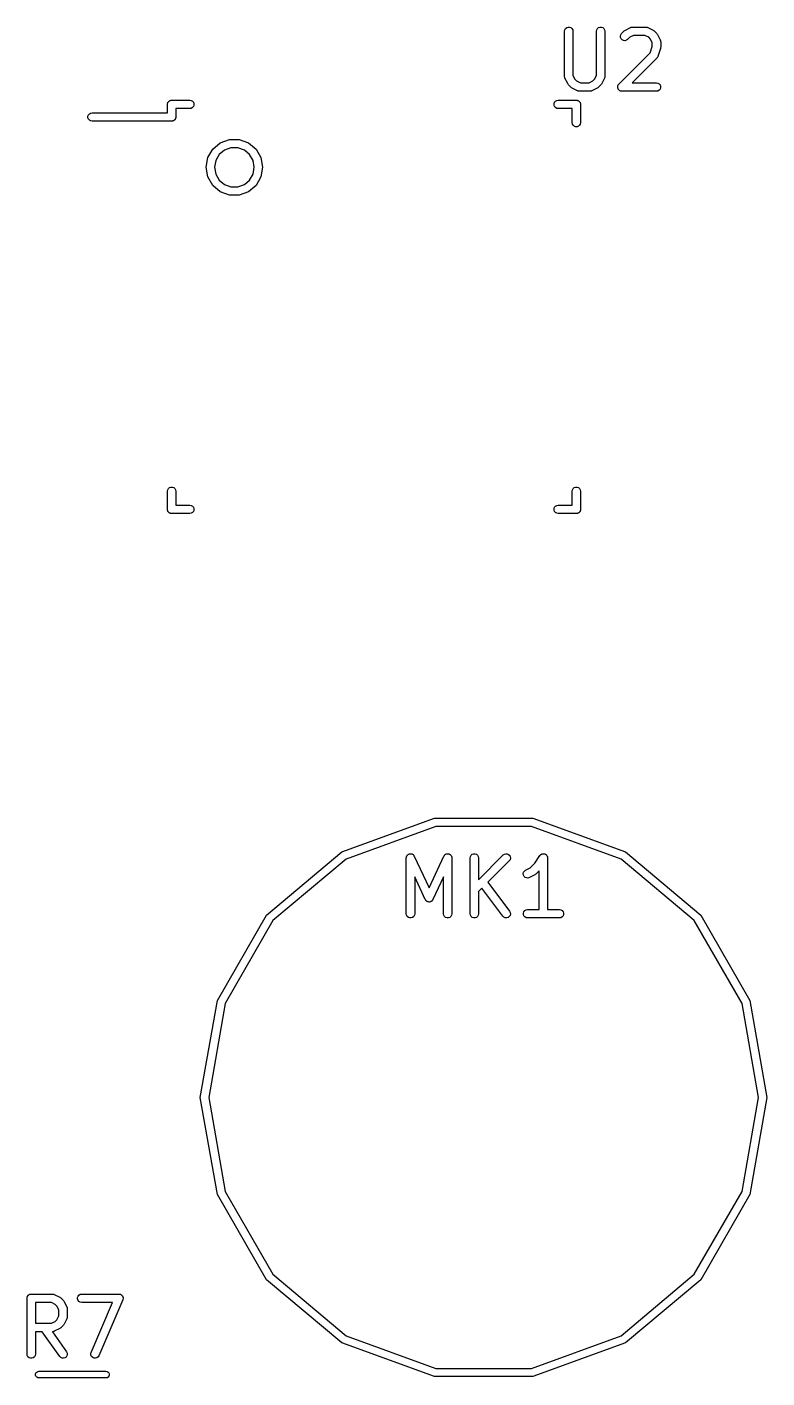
# Model space of a CAD drawing. Extents: x 10 to 287, y -200 to -10.
# Drawn here: x 134.31 to 147.57, y -107.89 to -83.71 of the extents above; entities that cross this region are included whole.
import ezdxf

# ---------------------------------------------------------------- set-up
doc = ezdxf.new("R2010")
doc.units = 0
doc.header["$MEASUREMENT"] = 0
doc.layers.add('BLACK', color=7, linetype='CONTINUOUS')

msp = doc.modelspace()

# ---------------------------------------------------------------- linework, layer by layer
at = {"layer": 'Black'}
for p, q in [((143.943, -83.7804), (143.948, -83.7547)), ((143.943, -84.5899), (143.943, -83.7804)), ((143.948, -83.7547), (143.961, -83.7322)), ((143.961, -83.7322), (143.981, -83.7154)), ((143.981, -83.7154), (144.005, -83.7065)), ((144.005, -83.7065), (144.031, -83.7065)), ((144.031, -83.7065), (144.056, -83.7154)), ((144.056, -83.7154), (144.076, -83.7322)), ((144.076, -83.7322), (144.089, -83.7547)), ((144.089, -83.7547), (144.093, -83.7804)), ((144.093, -83.7804), (144.093, -84.5722)), ((144.515, -83.7804), (144.519, -83.7547)), ((144.515, -84.5722), (144.515, -83.7804)), ((144.519, -83.7547), (144.532, -83.7322)), ((144.532, -83.7322), (144.552, -83.7154)), ((144.552, -83.7154), (144.576, -83.7065)), ((144.576, -83.7065), (144.603, -83.7065)), ((144.603, -83.7065), (144.627, -83.7154)), ((144.627, -83.7154), (144.647, -83.7322)), ((144.647, -83.7322), (144.66, -83.7547)), ((144.66, -83.7547), (144.665, -83.7804)), ((144.665, -83.7804), (144.665, -84.5899)), ((144.943, -83.8691), (144.95, -83.8439)), ((144.946, -83.895), (144.943, -83.8691)), ((144.957, -83.9186), (144.946, -83.895)), ((144.95, -83.8439), (144.965, -83.8226)), ((144.975, -83.9371), (144.957, -83.9186)), ((144.965, -83.8226), (145.013, -83.775)), ((145.013, -83.775), (145.023, -83.7681)), ((145.023, -83.7681), (145.032, -83.7609)), ((145.032, -83.7609), (145.127, -83.7133)), ((145.11, -83.8896), (145.071, -83.9287)), ((145.179, -83.8554), (145.11, -83.8896)), ((145.127, -83.7133), (145.132, -83.7121)), ((145.132, -83.7121), (145.135, -83.7099)), ((145.135, -83.7099), (145.144, -83.7084)), ((145.144, -83.7084), (145.152, -83.7059)), ((145.152, -83.7059), (145.157, -83.7061)), ((145.157, -83.7061), (145.161, -83.7054)), ((145.161, -83.7054), (145.399, -83.7054)), ((145.381, -83.8554), (145.179, -83.8554)), ((145.45, -83.8896), (145.381, -83.8554)), ((145.399, -83.7054), (145.403, -83.7061)), ((145.403, -83.7061), (145.408, -83.7059)), ((145.408, -83.7059), (145.416, -83.7084)), ((145.416, -83.7084), (145.425, -83.7099)), ((145.425, -83.7099), (145.428, -83.7121)), ((145.428, -83.7121), (145.433, -83.7133)), ((145.433, -83.7133), (145.528, -83.7609)), ((145.48, -83.92), (145.45, -83.8896)), ((145.515, -83.9886), (145.48, -83.92)), ((145.528, -83.7609), (145.537, -83.7681)), ((145.537, -83.7681), (145.547, -83.775)), ((145.547, -83.775), (145.595, -83.8226)), ((145.595, -83.8226), (145.602, -83.8324)), ((145.602, -83.8324), (145.609, -83.8421)), ((145.609, -83.8421), (145.657, -83.9373)), ((144.917, -84.7273), (145.476, -84.1684)), ((144.999, -83.9481), (144.975, -83.9371)), ((145.025, -83.9503), (144.999, -83.9481)), ((145.05, -83.9436), (145.025, -83.9503)), ((145.071, -83.9287), (145.05, -83.9436)), ((145.476, -84.1684), (145.515, -84.0539)), ((145.515, -84.0539), (145.515, -83.9886)), ((145.661, -84.0898), (145.613, -84.2327)), ((145.657, -83.9373), (145.658, -83.9415)), ((145.658, -83.9415), (145.66, -83.9452)), ((145.66, -83.9452), (145.662, -83.9539)), ((145.662, -84.0779), (145.661, -84.0898)), ((145.662, -83.9539), (145.664, -83.9623)), ((145.665, -84.0661), (145.662, -84.0779)), ((145.664, -83.9623), (145.664, -83.9666)), ((145.664, -83.9666), (145.665, -83.9709)), ((145.665, -83.9709), (145.665, -84.0661)), ((145.595, -84.262), (145.152, -84.7054)), ((145.597, -84.2584), (145.595, -84.262)), ((145.601, -84.2556), (145.597, -84.2584)), ((145.605, -84.2479), (145.601, -84.2556)), ((145.61, -84.2406), (145.605, -84.2479)), ((145.611, -84.2365), (145.61, -84.2406)), ((145.613, -84.2327), (145.611, -84.2365)), ((143.944, -84.5942), (143.943, -84.5899)), ((143.944, -84.5985), (143.944, -84.5942)), ((143.946, -84.6069), (143.944, -84.5985)), ((143.948, -84.6156), (143.946, -84.6069)), ((143.95, -84.6193), (143.948, -84.6156)), ((143.951, -84.6234), (143.95, -84.6193)), ((143.999, -84.7187), (143.951, -84.6234)), ((144.093, -84.5722), (144.127, -84.6407)), ((144.127, -84.6407), (144.158, -84.6711)), ((144.45, -84.6711), (144.48, -84.6407)), ((144.48, -84.6407), (144.515, -84.5722)), ((144.657, -84.6234), (144.609, -84.7187)), ((144.658, -84.6193), (144.657, -84.6234)), ((144.66, -84.6156), (144.658, -84.6193)), ((144.662, -84.6069), (144.66, -84.6156)), ((144.664, -84.5985), (144.662, -84.6069)), ((144.665, -84.5899), (144.664, -84.5942)), ((144.664, -84.5942), (144.664, -84.5985)), ((144.006, -84.7283), (143.999, -84.7187)), ((144.013, -84.7382), (144.006, -84.7283)), ((144.06, -84.7858), (144.013, -84.7382)), ((144.07, -84.7927), (144.06, -84.7858)), ((144.08, -84.7998), (144.07, -84.7927)), ((144.175, -84.8475), (144.08, -84.7998)), ((144.158, -84.6711), (144.226, -84.7054)), ((144.179, -84.8487), (144.175, -84.8475)), ((144.183, -84.8509), (144.179, -84.8487)), ((144.192, -84.8524), (144.183, -84.8509)), ((144.2, -84.8549), (144.192, -84.8524)), ((144.204, -84.8546), (144.2, -84.8549)), ((144.209, -84.8554), (144.204, -84.8546)), ((144.399, -84.8554), (144.209, -84.8554)), ((144.226, -84.7054), (144.381, -84.7054)), ((144.381, -84.7054), (144.45, -84.6711)), ((144.403, -84.8546), (144.399, -84.8554)), ((144.408, -84.8549), (144.403, -84.8546)), ((144.416, -84.8524), (144.408, -84.8549)), ((144.425, -84.8509), (144.416, -84.8524)), ((144.428, -84.8487), (144.425, -84.8509)), ((144.433, -84.8475), (144.428, -84.8487)), ((144.528, -84.7998), (144.433, -84.8475)), ((144.537, -84.7927), (144.528, -84.7998)), ((144.547, -84.7858), (144.537, -84.7927)), ((144.595, -84.7382), (144.547, -84.7858)), ((144.602, -84.7283), (144.595, -84.7382)), ((144.609, -84.7187), (144.602, -84.7283)), ((144.896, -84.7738), (144.897, -84.7707)), ((144.897, -84.7836), (144.896, -84.7738)), ((144.897, -84.7674), (144.9, -84.7581)), ((144.897, -84.7707), (144.897, -84.7674)), ((144.897, -84.7934), (144.897, -84.7836)), ((144.898, -84.7965), (144.897, -84.7934)), ((144.898, -84.7998), (144.898, -84.7965)), ((144.902, -84.8087), (144.898, -84.7998)), ((144.9, -84.7581), (144.903, -84.7487)), ((144.906, -84.8179), (144.902, -84.8087)), ((144.903, -84.7487), (144.904, -84.746)), ((144.904, -84.746), (144.906, -84.7429)), ((144.906, -84.7429), (144.912, -84.7354)), ((144.908, -84.8204), (144.906, -84.8179)), ((144.909, -84.8234), (144.908, -84.8204)), ((144.916, -84.8303), (144.909, -84.8234)), ((144.912, -84.7354), (144.917, -84.7273)), ((144.922, -84.8378), (144.916, -84.8303)), ((144.925, -84.8395), (144.922, -84.8378)), ((144.927, -84.8418), (144.925, -84.8395)), ((144.936, -84.846), (144.927, -84.8418)), ((144.945, -84.8509), (144.936, -84.846)), ((144.948, -84.8514), (144.945, -84.8509)), ((144.951, -84.8528), (144.948, -84.8514)), ((144.961, -84.8537), (144.951, -84.8528)), ((144.97, -84.8554), (144.961, -84.8537)), ((145.59, -84.8554), (144.97, -84.8554)), ((145.152, -84.7054), (145.59, -84.7054)), ((145.59, -84.7054), (145.615, -84.7099)), ((145.615, -84.8509), (145.59, -84.8554)), ((145.615, -84.7099), (145.638, -84.7229)), ((145.638, -84.8378), (145.615, -84.8509)), ((145.638, -84.7229), (145.654, -84.7429)), ((145.654, -84.8179), (145.638, -84.8378)), ((145.654, -84.7429), (145.663, -84.7674)), ((145.663, -84.7934), (145.654, -84.8179)), ((145.663, -84.7674), (145.663, -84.7934)), ((136.83, -85.091), (136.831, -85.0845)), ((136.83, -85.241), (136.83, -85.091)), ((136.831, -85.078), (136.833, -85.0718)), ((136.831, -85.0845), (136.831, -85.078)), ((136.833, -85.0718), (136.835, -85.0653)), ((136.835, -85.0653), (136.838, -85.0597)), ((136.838, -85.0597), (136.84, -85.0535)), ((136.84, -85.0535), (136.844, -85.0485)), ((136.844, -85.0485), (136.848, -85.0428)), ((136.848, -85.0428), (136.853, -85.0386)), ((136.853, -85.0386), (136.857, -85.0335)), ((136.857, -85.0335), (136.862, -85.0303)), ((136.862, -85.0303), (136.868, -85.026)), ((136.868, -85.026), (136.874, -85.0238)), ((136.874, -85.0238), (136.879, -85.0205)), ((136.879, -85.0205), (136.886, -85.0194)), ((136.886, -85.0194), (136.892, -85.0171)), ((136.892, -85.0171), (136.899, -85.0171)), ((136.899, -85.0171), (136.905, -85.016)), ((136.905, -85.016), (137.23, -85.016)), ((137.23, -85.016), (137.256, -85.0205)), ((137.256, -85.0205), (137.278, -85.0335)), ((137.278, -85.0335), (137.295, -85.0535)), ((137.295, -85.1285), (137.278, -85.1485)), ((137.295, -85.0535), (137.304, -85.078)), ((137.304, -85.104), (137.295, -85.1285)), ((137.304, -85.078), (137.304, -85.104)), ((143.756, -85.078), (143.765, -85.0535)), ((143.756, -85.104), (143.756, -85.078)), ((143.765, -85.1285), (143.756, -85.104)), ((143.765, -85.0535), (143.782, -85.0335)), ((143.782, -85.1485), (143.765, -85.1285)), ((143.782, -85.0335), (143.804, -85.0205)), ((143.804, -85.0205), (143.83, -85.016)), ((143.83, -85.016), (144.155, -85.016)), ((144.155, -85.016), (144.161, -85.0171)), ((144.161, -85.0171), (144.168, -85.0171)), ((144.168, -85.0171), (144.174, -85.0194)), ((144.174, -85.0194), (144.181, -85.0205)), ((144.181, -85.0205), (144.186, -85.0238)), ((144.186, -85.0238), (144.192, -85.026)), ((144.192, -85.026), (144.198, -85.0303)), ((144.198, -85.0303), (144.203, -85.0335)), ((144.203, -85.0335), (144.207, -85.0386)), ((144.207, -85.0386), (144.212, -85.0428)), ((144.212, -85.0428), (144.216, -85.0485)), ((144.216, -85.0485), (144.22, -85.0535)), ((144.22, -85.0535), (144.222, -85.0597)), ((144.222, -85.0597), (144.225, -85.0653)), ((144.225, -85.0653), (144.227, -85.0718)), ((144.227, -85.0718), (144.229, -85.078)), ((144.229, -85.078), (144.229, -85.0845)), ((144.229, -85.0845), (144.23, -85.091)), ((144.23, -85.091), (144.23, -85.416)), ((135.406, -85.303), (135.415, -85.2785)), ((135.406, -85.329), (135.406, -85.303)), ((135.415, -85.3535), (135.406, -85.329)), ((135.415, -85.2785), (135.432, -85.2585)), ((135.432, -85.3735), (135.415, -85.3535)), ((135.432, -85.2585), (135.454, -85.2455)), ((135.454, -85.3865), (135.432, -85.3735)), ((135.454, -85.2455), (135.48, -85.241)), ((135.48, -85.241), (136.83, -85.241)), ((136.948, -85.3767), (136.942, -85.381)), ((136.953, -85.3735), (136.948, -85.3767)), ((136.957, -85.3684), (136.953, -85.3735)), ((136.962, -85.3642), (136.957, -85.3684)), ((136.966, -85.3585), (136.962, -85.3642)), ((136.97, -85.3535), (136.966, -85.3585)), ((136.972, -85.3473), (136.97, -85.3535)), ((136.975, -85.3417), (136.972, -85.3473)), ((136.977, -85.3352), (136.975, -85.3417)), ((136.979, -85.329), (136.977, -85.3352)), ((136.98, -85.316), (136.979, -85.3225)), ((136.979, -85.3225), (136.979, -85.329)), ((137.23, -85.166), (136.98, -85.166)), ((136.98, -85.166), (136.98, -85.316)), ((137.256, -85.1615), (137.23, -85.166)), ((137.278, -85.1485), (137.256, -85.1615)), ((143.804, -85.1615), (143.782, -85.1485)), ((143.83, -85.166), (143.804, -85.1615)), ((144.08, -85.166), (143.83, -85.166)), ((144.08, -85.416), (144.08, -85.166)), ((135.48, -85.391), (135.454, -85.3865)), ((136.905, -85.391), (135.48, -85.391)), ((136.911, -85.3899), (136.905, -85.391)), ((136.918, -85.3899), (136.911, -85.3899)), ((136.924, -85.3876), (136.918, -85.3899)), ((136.931, -85.3865), (136.924, -85.3876)), ((136.936, -85.3832), (136.931, -85.3865)), ((136.942, -85.381), (136.936, -85.3832)), ((144.085, -85.4417), (144.08, -85.416)), ((144.098, -85.4642), (144.085, -85.4417)), ((144.118, -85.481), (144.098, -85.4642)), ((144.142, -85.4899), (144.118, -85.481)), ((144.168, -85.4899), (144.142, -85.4899)), ((144.192, -85.481), (144.168, -85.4899)), ((144.212, -85.4642), (144.192, -85.481)), ((144.225, -85.4417), (144.212, -85.4642)), ((144.23, -85.416), (144.225, -85.4417)), ((137.643, -85.8913), (137.777, -85.7786)), ((137.777, -85.7786), (137.942, -85.7186)), ((137.942, -85.7186), (138.118, -85.7186)), ((138.118, -85.7186), (138.283, -85.7786)), ((138.283, -85.7786), (138.417, -85.8913)), ((137.525, -86.216), (137.555, -86.0432)), ((137.555, -86.0432), (137.643, -85.8913)), ((137.696, -86.0945), (137.675, -86.216)), ((137.758, -85.9877), (137.696, -86.0945)), ((137.852, -85.9085), (137.758, -85.9877)), ((137.968, -85.8663), (137.852, -85.9085)), ((138.092, -85.8663), (137.968, -85.8663)), ((138.208, -85.9085), (138.092, -85.8663)), ((138.302, -85.9877), (138.208, -85.9085)), ((138.364, -86.0945), (138.302, -85.9877)), ((138.385, -86.216), (138.364, -86.0945)), ((138.417, -85.8913), (138.505, -86.0432)), ((138.505, -86.0432), (138.535, -86.216)), ((137.555, -86.3888), (137.525, -86.216)), ((137.675, -86.216), (137.696, -86.3375)), ((137.696, -86.3375), (137.758, -86.4443)), ((138.302, -86.4443), (138.364, -86.3375)), ((138.364, -86.3375), (138.385, -86.216)), ((138.535, -86.216), (138.505, -86.3888)), ((137.643, -86.5407), (137.555, -86.3888)), ((137.777, -86.6534), (137.643, -86.5407)), ((137.758, -86.4443), (137.852, -86.5235)), ((137.852, -86.5235), (137.968, -86.5657)), ((137.968, -86.5657), (138.092, -86.5657)), ((138.092, -86.5657), (138.208, -86.5235)), ((138.208, -86.5235), (138.302, -86.4443)), ((138.417, -86.5407), (138.283, -86.6534)), ((138.505, -86.3888), (138.417, -86.5407)), ((137.942, -86.7134), (137.777, -86.6534)), ((138.118, -86.7134), (137.942, -86.7134)), ((138.283, -86.6534), (138.118, -86.7134)), ((136.83, -92.016), (136.835, -91.9903)), ((136.83, -92.341), (136.83, -92.016)), ((136.835, -91.9903), (136.848, -91.9678)), ((136.848, -91.9678), (136.868, -91.951)), ((136.868, -91.951), (136.892, -91.9421)), ((136.892, -91.9421), (136.918, -91.9421)), ((136.918, -91.9421), (136.942, -91.951)), ((136.942, -91.951), (136.962, -91.9678)), ((136.962, -91.9678), (136.975, -91.9903)), ((136.975, -91.9903), (136.98, -92.016)), ((136.98, -92.016), (136.98, -92.266)), ((144.08, -92.016), (144.085, -91.9903)), ((144.08, -92.266), (144.08, -92.016)), ((144.085, -91.9903), (144.098, -91.9678)), ((144.098, -91.9678), (144.118, -91.951)), ((144.118, -91.951), (144.142, -91.9421)), ((144.142, -91.9421), (144.168, -91.9421)), ((144.168, -91.9421), (144.192, -91.951)), ((144.192, -91.951), (144.212, -91.9678)), ((144.212, -91.9678), (144.225, -91.9903)), ((144.225, -91.9903), (144.23, -92.016)), ((144.23, -92.016), (144.23, -92.341)), ((136.831, -92.3475), (136.83, -92.341)), ((136.831, -92.354), (136.831, -92.3475)), ((136.833, -92.3602), (136.831, -92.354)), ((136.835, -92.3667), (136.833, -92.3602)), ((136.838, -92.3723), (136.835, -92.3667)), ((136.84, -92.3785), (136.838, -92.3723)), ((136.844, -92.3835), (136.84, -92.3785)), ((136.848, -92.3892), (136.844, -92.3835)), ((136.853, -92.3934), (136.848, -92.3892)), ((136.98, -92.266), (137.23, -92.266)), ((137.23, -92.266), (137.256, -92.2705)), ((137.256, -92.2705), (137.278, -92.2835)), ((137.278, -92.2835), (137.295, -92.3035)), ((137.295, -92.3785), (137.278, -92.3985)), ((137.295, -92.3035), (137.304, -92.328)), ((137.304, -92.354), (137.295, -92.3785)), ((137.304, -92.328), (137.304, -92.354)), ((143.756, -92.328), (143.765, -92.3035)), ((143.756, -92.354), (143.756, -92.328)), ((143.765, -92.3785), (143.756, -92.354)), ((143.765, -92.3035), (143.782, -92.2835)), ((143.782, -92.3985), (143.765, -92.3785)), ((143.782, -92.2835), (143.804, -92.2705)), ((143.804, -92.2705), (143.83, -92.266)), ((143.83, -92.266), (144.08, -92.266)), ((144.212, -92.3892), (144.207, -92.3934)), ((144.216, -92.3835), (144.212, -92.3892)), ((144.22, -92.3785), (144.216, -92.3835)), ((144.222, -92.3723), (144.22, -92.3785)), ((144.225, -92.3667), (144.222, -92.3723)), ((144.227, -92.3602), (144.225, -92.3667)), ((144.229, -92.354), (144.227, -92.3602)), ((144.23, -92.341), (144.229, -92.3475)), ((144.229, -92.3475), (144.229, -92.354)), ((136.857, -92.3985), (136.853, -92.3934)), ((136.862, -92.4017), (136.857, -92.3985)), ((136.868, -92.406), (136.862, -92.4017)), ((136.874, -92.4082), (136.868, -92.406)), ((136.879, -92.4115), (136.874, -92.4082)), ((136.886, -92.4126), (136.879, -92.4115)), ((136.892, -92.4149), (136.886, -92.4126)), ((136.899, -92.4149), (136.892, -92.4149)), ((136.905, -92.416), (136.899, -92.4149)), ((137.23, -92.416), (136.905, -92.416)), ((137.256, -92.4115), (137.23, -92.416)), ((137.278, -92.3985), (137.256, -92.4115)), ((143.804, -92.4115), (143.782, -92.3985)), ((143.83, -92.416), (143.804, -92.4115)), ((144.155, -92.416), (143.83, -92.416)), ((144.161, -92.4149), (144.155, -92.416)), ((144.168, -92.4149), (144.161, -92.4149)), ((144.174, -92.4126), (144.168, -92.4149)), ((144.181, -92.4115), (144.174, -92.4126)), ((144.186, -92.4082), (144.181, -92.4115)), ((144.192, -92.406), (144.186, -92.4082)), ((144.198, -92.4017), (144.192, -92.406)), ((144.203, -92.3985), (144.198, -92.4017)), ((144.207, -92.3934), (144.203, -92.3985)), ((139.956, -98.4747), (141.613, -97.8719)), ((141.613, -97.8719), (143.375, -97.8719)), ((143.375, -97.8719), (145.032, -98.4747)), ((141.639, -98.0196), (140.031, -98.6046)), ((143.349, -98.0196), (141.639, -98.0196)), ((144.957, -98.6046), (143.349, -98.0196)), ((138.606, -99.6077), (139.956, -98.4747)), ((140.031, -98.6046), (138.721, -99.7041)), ((141.109, -98.5815), (141.111, -98.5718)), ((141.109, -99.5815), (141.109, -98.5815)), ((141.111, -98.5621), (141.113, -98.5591)), ((141.111, -98.5718), (141.111, -98.5621)), ((141.113, -98.5558), (141.118, -98.5473)), ((141.113, -98.5591), (141.113, -98.5558)), ((141.118, -98.5473), (141.122, -98.5385)), ((141.122, -98.5385), (141.125, -98.5361)), ((141.125, -98.5361), (141.126, -98.5332)), ((141.126, -98.5332), (141.134, -98.527)), ((141.134, -98.527), (141.141, -98.52)), ((141.141, -98.52), (141.144, -98.5186)), ((141.144, -98.5186), (141.146, -98.5165)), ((141.146, -98.5165), (141.156, -98.5132)), ((141.156, -98.5132), (141.165, -98.509)), ((141.165, -98.509), (141.168, -98.5087)), ((141.168, -98.5087), (141.171, -98.5076)), ((141.171, -98.5076), (141.181, -98.5076)), ((141.181, -98.5076), (141.19, -98.5067)), ((141.19, -98.5067), (141.194, -98.5076)), ((141.194, -98.5076), (141.197, -98.5076)), ((141.197, -98.5076), (141.206, -98.5109)), ((141.206, -98.5109), (141.216, -98.5135)), ((141.216, -98.5135), (141.218, -98.5154)), ((141.218, -98.5154), (141.221, -98.5165)), ((141.221, -98.5165), (141.229, -98.5228)), ((141.229, -98.5228), (141.237, -98.5284)), ((141.237, -98.5284), (141.239, -98.5311)), ((141.239, -98.5311), (141.241, -98.5332)), ((141.241, -98.5332), (141.246, -98.5417)), ((141.246, -98.5417), (141.252, -98.5497)), ((141.252, -98.5497), (141.517, -99.1184)), ((141.517, -99.1184), (141.783, -98.5497)), ((141.783, -98.5497), (141.788, -98.5417)), ((141.788, -98.5417), (141.793, -98.5332)), ((141.793, -98.5332), (141.796, -98.5311)), ((141.796, -98.5311), (141.798, -98.5284)), ((141.798, -98.5284), (141.806, -98.5228)), ((141.806, -98.5228), (141.813, -98.5165)), ((141.813, -98.5165), (141.816, -98.5154)), ((141.816, -98.5154), (141.819, -98.5135)), ((141.819, -98.5135), (141.828, -98.5109)), ((141.828, -98.5109), (141.838, -98.5076)), ((141.838, -98.5076), (141.841, -98.5076)), ((141.841, -98.5076), (141.844, -98.5067)), ((141.844, -98.5067), (141.854, -98.5076)), ((141.854, -98.5076), (141.864, -98.5076)), ((141.864, -98.5076), (141.867, -98.5087)), ((141.867, -98.5087), (141.87, -98.509)), ((141.87, -98.509), (141.879, -98.5132)), ((141.879, -98.5132), (141.888, -98.5165)), ((141.888, -98.5165), (141.891, -98.5186)), ((141.891, -98.5186), (141.894, -98.52)), ((141.894, -98.52), (141.901, -98.527)), ((141.901, -98.527), (141.908, -98.5332)), ((141.908, -98.5332), (141.91, -98.5361)), ((141.91, -98.5361), (141.912, -98.5385)), ((141.912, -98.5385), (141.916, -98.5473)), ((141.916, -98.5473), (141.921, -98.5558)), ((141.921, -98.5558), (141.922, -98.5591)), ((141.922, -98.5591), (141.923, -98.5621)), ((141.923, -98.5621), (141.924, -98.5718)), ((141.924, -98.5718), (141.926, -98.5815)), ((141.926, -98.5815), (141.926, -99.5815)), ((142.252, -98.5815), (142.256, -98.5558)), ((142.252, -99.5815), (142.252, -98.5815)), ((142.256, -98.5558), (142.269, -98.5332)), ((142.269, -98.5332), (142.289, -98.5165)), ((142.289, -98.5165), (142.314, -98.5076)), ((142.314, -98.5076), (142.34, -98.5076)), ((142.34, -98.5076), (142.364, -98.5165)), ((142.364, -98.5165), (142.384, -98.5332)), ((142.384, -98.5332), (142.397, -98.5558)), ((142.397, -98.5558), (142.402, -98.5815)), ((142.402, -98.9718), (142.845, -98.5284)), ((142.402, -98.5815), (142.402, -98.9718)), ((142.951, -98.6345), (142.569, -99.0171)), ((142.845, -98.5284), (142.867, -98.5135)), ((142.867, -98.5135), (142.892, -98.5067)), ((142.892, -98.5067), (142.918, -98.509)), ((142.918, -98.509), (142.941, -98.52)), ((142.941, -98.52), (142.96, -98.5384)), ((142.966, -98.6132), (142.951, -98.6345)), ((142.96, -98.5384), (142.971, -98.562)), ((142.973, -98.588), (142.966, -98.6132)), ((142.971, -98.562), (142.973, -98.588)), ((143.33, -98.7579), (143.411, -98.6765)), ((143.411, -98.6765), (143.502, -98.5399)), ((143.502, -98.5399), (143.505, -98.5368)), ((143.505, -98.5368), (143.507, -98.5332)), ((143.507, -98.5332), (143.514, -98.5275)), ((143.514, -98.5275), (143.52, -98.521)), ((143.52, -98.521), (143.524, -98.5192)), ((143.524, -98.5192), (143.527, -98.5165)), ((143.527, -98.5165), (143.536, -98.5134)), ((143.536, -98.5134), (143.544, -98.5095)), ((143.544, -98.5095), (143.548, -98.509)), ((143.548, -98.509), (143.552, -98.5076)), ((143.552, -98.5076), (143.561, -98.5076)), ((143.561, -98.5076), (143.57, -98.5066)), ((143.57, -98.5066), (143.574, -98.5076)), ((143.574, -98.5076), (143.578, -98.5076)), ((143.578, -98.5076), (143.586, -98.5107)), ((143.586, -98.5107), (143.595, -98.5128)), ((143.595, -98.5128), (143.598, -98.5151)), ((143.598, -98.5151), (143.602, -98.5165)), ((143.602, -98.5165), (143.609, -98.5223)), ((143.609, -98.5223), (143.617, -98.5272)), ((143.617, -98.5272), (143.619, -98.5306)), ((143.619, -98.5306), (143.622, -98.5332)), ((143.622, -98.5332), (143.627, -98.541)), ((143.627, -98.541), (143.632, -98.5482)), ((143.632, -98.5482), (143.633, -98.5522)), ((143.633, -98.5522), (143.635, -98.5558)), ((143.635, -98.5558), (143.637, -98.5646)), ((143.637, -98.5646), (143.639, -98.5732)), ((143.639, -98.5732), (143.639, -98.5774)), ((143.639, -98.5774), (143.64, -98.5815)), ((143.64, -98.5815), (143.64, -99.5065)), ((146.267, -99.7041), (144.957, -98.6046)), ((145.032, -98.4747), (146.382, -99.6077)), ((141.449, -99.3275), (141.259, -98.9195)), ((141.259, -98.9195), (141.259, -99.5815)), ((141.776, -98.9195), (141.585, -99.3275)), ((141.776, -99.5815), (141.776, -98.9195)), ((143.204, -98.8627), (143.21, -98.8373)), ((143.207, -98.8886), (143.204, -98.8627)), ((143.219, -98.9119), (143.207, -98.8886)), ((143.21, -98.8373), (143.225, -98.8156)), ((143.238, -98.9298), (143.219, -98.9119)), ((143.225, -98.8156), (143.246, -98.8001)), ((143.246, -98.8001), (143.33, -98.7579)), ((143.408, -98.8866), (143.313, -98.9343)), ((143.418, -98.8795), (143.408, -98.8866)), ((143.427, -98.8726), (143.418, -98.8795)), ((143.49, -98.8101), (143.427, -98.8726)), ((143.49, -99.5065), (143.49, -98.8101)), ((142.462, -99.1242), (142.402, -99.184)), ((142.838, -99.6265), (142.462, -99.1242)), ((142.569, -99.0171), (142.958, -99.5365)), ((143.262, -98.9401), (143.238, -98.9298)), ((143.288, -98.9417), (143.262, -98.9401)), ((143.313, -98.9343), (143.288, -98.9417)), ((141.453, -99.3328), (141.449, -99.3275)), ((141.456, -99.3387), (141.453, -99.3328)), ((141.46, -99.3434), (141.456, -99.3387)), ((141.464, -99.3488), (141.46, -99.3434)), ((141.47, -99.3525), (141.464, -99.3488)), ((141.474, -99.3572), (141.47, -99.3525)), ((141.48, -99.36), (141.474, -99.3572)), ((141.486, -99.3637), (141.48, -99.36)), ((141.492, -99.3654), (141.486, -99.3637)), ((141.498, -99.3682), (141.492, -99.3654)), ((141.504, -99.3688), (141.498, -99.3682)), ((141.511, -99.3705), (141.504, -99.3688)), ((141.517, -99.3699), (141.511, -99.3705)), ((141.524, -99.3705), (141.517, -99.3699)), ((141.53, -99.3688), (141.524, -99.3705)), ((141.537, -99.3682), (141.53, -99.3688)), ((141.543, -99.3654), (141.537, -99.3682)), ((141.549, -99.3637), (141.543, -99.3654)), ((141.554, -99.36), (141.549, -99.3637)), ((141.56, -99.3572), (141.554, -99.36)), ((141.565, -99.3525), (141.56, -99.3572)), ((141.57, -99.3488), (141.565, -99.3525)), ((141.574, -99.3434), (141.57, -99.3488)), ((141.579, -99.3387), (141.574, -99.3434)), ((141.581, -99.3328), (141.579, -99.3387)), ((141.585, -99.3275), (141.581, -99.3328)), ((142.402, -99.184), (142.402, -99.5815)), ((137.725, -101.134), (138.606, -99.6077)), ((141.113, -99.6071), (141.109, -99.5815)), ((141.126, -99.6297), (141.113, -99.6071)), ((141.146, -99.6464), (141.126, -99.6297)), ((141.171, -99.6553), (141.146, -99.6464)), ((141.221, -99.6464), (141.197, -99.6553)), ((141.241, -99.6297), (141.221, -99.6464)), ((141.254, -99.6071), (141.241, -99.6297)), ((141.259, -99.5815), (141.254, -99.6071)), ((141.78, -99.6071), (141.776, -99.5815)), ((141.793, -99.6297), (141.78, -99.6071)), ((141.813, -99.6464), (141.793, -99.6297)), ((141.838, -99.6553), (141.813, -99.6464)), ((141.888, -99.6464), (141.864, -99.6553)), ((141.908, -99.6297), (141.888, -99.6464)), ((141.921, -99.6071), (141.908, -99.6297)), ((141.926, -99.5815), (141.921, -99.6071)), ((142.256, -99.6071), (142.252, -99.5815)), ((142.269, -99.6297), (142.256, -99.6071)), ((142.289, -99.6464), (142.269, -99.6297)), ((142.314, -99.6553), (142.289, -99.6464)), ((142.364, -99.6464), (142.34, -99.6553)), ((142.384, -99.6297), (142.364, -99.6464)), ((142.397, -99.6071), (142.384, -99.6297)), ((142.402, -99.5815), (142.397, -99.6071)), ((142.857, -99.6443), (142.838, -99.6265)), ((142.881, -99.6545), (142.857, -99.6443)), ((142.932, -99.6484), (142.907, -99.6559)), ((142.953, -99.6327), (142.932, -99.6484)), ((142.967, -99.6109), (142.953, -99.6327)), ((142.958, -99.5365), (142.97, -99.5597)), ((142.973, -99.5856), (142.967, -99.6109)), ((142.97, -99.5597), (142.973, -99.5856)), ((143.205, -99.5684), (143.214, -99.544)), ((143.205, -99.5945), (143.205, -99.5684)), ((143.214, -99.619), (143.205, -99.5945)), ((143.214, -99.544), (143.231, -99.524)), ((143.231, -99.6389), (143.214, -99.619)), ((143.231, -99.524), (143.254, -99.511)), ((143.254, -99.6519), (143.231, -99.6389)), ((143.254, -99.511), (143.279, -99.5065)), ((143.279, -99.5065), (143.49, -99.5065)), ((143.64, -99.5065), (143.851, -99.5065)), ((143.851, -99.5065), (143.876, -99.511)), ((143.876, -99.511), (143.899, -99.524)), ((143.899, -99.6389), (143.876, -99.6519)), ((143.899, -99.524), (143.916, -99.544)), ((143.916, -99.619), (143.899, -99.6389)), ((143.916, -99.544), (143.924, -99.5684)), ((143.924, -99.5945), (143.916, -99.619)), ((143.924, -99.5684), (143.924, -99.5945)), ((146.382, -99.6077), (147.263, -101.134)), ((138.721, -99.7041), (137.866, -101.185)), ((141.197, -99.6553), (141.171, -99.6553)), ((141.864, -99.6553), (141.838, -99.6553)), ((142.34, -99.6553), (142.314, -99.6553)), ((142.907, -99.6559), (142.881, -99.6545)), ((143.279, -99.6565), (143.254, -99.6519)), ((143.851, -99.6565), (143.279, -99.6565)), ((143.876, -99.6519), (143.851, -99.6565)), ((147.122, -101.185), (146.267, -99.7041)), ((137.419, -102.87), (137.725, -101.134)), ((137.866, -101.185), (137.569, -102.87)), ((147.419, -102.87), (147.122, -101.185)), ((147.263, -101.134), (147.569, -102.87)), ((137.725, -104.606), (137.419, -102.87)), ((137.569, -102.87), (137.866, -104.555)), ((147.122, -104.555), (147.419, -102.87)), ((147.569, -102.87), (147.263, -104.606)), ((138.606, -106.132), (137.725, -104.606)), ((137.866, -104.555), (138.721, -106.036)), ((146.267, -106.036), (147.122, -104.555)), ((147.263, -104.606), (146.382, -106.132)), ((139.956, -107.265), (138.606, -106.132)), ((138.721, -106.036), (140.031, -107.135)), ((144.957, -107.135), (146.267, -106.036)), ((146.382, -106.132), (145.032, -107.265)), ((134.329, -106.422), (134.332, -106.416)), ((134.332, -106.416), (134.337, -106.412)), ((134.337, -106.412), (134.342, -106.407)), ((134.342, -106.407), (134.347, -106.404)), ((134.347, -106.404), (134.352, -106.399)), ((134.352, -106.399), (134.359, -106.397)), ((134.359, -106.397), (134.364, -106.394)), ((134.364, -106.394), (134.371, -106.393)), ((134.371, -106.393), (134.377, -106.391)), ((134.377, -106.391), (134.383, -106.391)), ((134.383, -106.391), (134.39, -106.389)), ((134.39, -106.389), (134.771, -106.389)), ((134.771, -106.389), (134.775, -106.39)), ((134.775, -106.39), (134.779, -106.39)), ((134.779, -106.39), (134.788, -106.392)), ((134.788, -106.392), (134.797, -106.394)), ((134.797, -106.394), (134.8, -106.396)), ((134.8, -106.396), (134.804, -106.397)), ((134.804, -106.397), (134.9, -106.445)), ((135.23, -106.427), (135.246, -106.407)), ((135.246, -106.407), (135.269, -106.394)), ((135.269, -106.394), (135.295, -106.389)), ((135.295, -106.389), (135.961, -106.389)), ((135.961, -106.389), (135.97, -106.391)), ((135.97, -106.391), (135.978, -106.391)), ((135.978, -106.391), (135.983, -106.393)), ((135.983, -106.393), (135.987, -106.394)), ((135.987, -106.394), (135.994, -106.398)), ((135.994, -106.398), (136.002, -106.402)), ((136.002, -106.402), (136.006, -106.405)), ((136.006, -106.405), (136.01, -106.407)), ((136.01, -106.407), (136.015, -106.414)), ((136.015, -106.414), (136.021, -106.419)), ((136.021, -106.419), (136.023, -106.423)), ((134.315, -106.464), (134.316, -106.458)), ((134.315, -107.464), (134.315, -106.464)), ((134.316, -106.451), (134.318, -106.445)), ((134.316, -106.458), (134.316, -106.451)), ((134.318, -106.445), (134.319, -106.439)), ((134.319, -106.439), (134.323, -106.433)), ((134.323, -106.433), (134.325, -106.427)), ((134.325, -106.427), (134.329, -106.422)), ((134.465, -106.539), (134.465, -106.913)), ((134.753, -106.539), (134.465, -106.539)), ((134.822, -106.574), (134.753, -106.539)), ((134.852, -106.604), (134.822, -106.574)), ((134.886, -106.673), (134.852, -106.604)), ((134.9, -106.445), (134.909, -106.452)), ((134.909, -106.452), (134.919, -106.459)), ((134.919, -106.459), (134.967, -106.507)), ((134.967, -106.507), (134.974, -106.516)), ((134.974, -106.516), (134.981, -106.526)), ((134.981, -106.526), (135.028, -106.621)), ((135.028, -106.621), (135.03, -106.625)), ((135.03, -106.625), (135.032, -106.629)), ((135.032, -106.629), (135.033, -106.638)), ((135.033, -106.638), (135.036, -106.646)), ((135.036, -106.646), (135.036, -106.651)), ((135.036, -106.651), (135.036, -106.655)), ((135.036, -106.655), (135.036, -106.798)), ((135.221, -106.451), (135.23, -106.427)), ((135.221, -106.477), (135.221, -106.451)), ((135.23, -106.502), (135.221, -106.477)), ((135.246, -106.522), (135.23, -106.502)), ((135.269, -106.535), (135.246, -106.522)), ((135.295, -106.539), (135.269, -106.535)), ((135.848, -106.539), (135.295, -106.539)), ((135.464, -107.435), (135.848, -106.539)), ((136.03, -106.494), (135.602, -107.494)), ((136.023, -106.423), (136.026, -106.427)), ((136.026, -106.427), (136.029, -106.435)), ((136.029, -106.435), (136.033, -106.443)), ((136.032, -106.486), (136.03, -106.494)), ((136.035, -106.477), (136.032, -106.486)), ((136.033, -106.443), (136.034, -106.447)), ((136.034, -106.447), (136.035, -106.451)), ((136.035, -106.451), (136.035, -106.46)), ((136.035, -106.46), (136.036, -106.469)), ((136.036, -106.469), (136.035, -106.473)), ((136.035, -106.473), (136.035, -106.477)), ((134.753, -106.913), (134.822, -106.879)), ((134.822, -106.879), (134.852, -106.849)), ((134.852, -106.849), (134.886, -106.78)), ((134.886, -106.78), (134.886, -106.673)), ((135.028, -106.831), (134.981, -106.926)), ((135.03, -106.827), (135.028, -106.831)), ((135.032, -106.823), (135.03, -106.827)), ((135.033, -106.815), (135.032, -106.823)), ((135.036, -106.806), (135.033, -106.815)), ((135.036, -106.798), (135.036, -106.802)), ((135.036, -106.802), (135.036, -106.806)), ((134.465, -106.913), (134.753, -106.913)), ((134.589, -107.063), (134.465, -107.063)), ((134.465, -107.063), (134.465, -107.464)), ((134.9, -107.507), (134.589, -107.063)), ((134.775, -107.062), (134.772, -107.063)), ((134.772, -107.063), (135.023, -107.421)), ((134.779, -107.063), (134.775, -107.062)), ((134.788, -107.06), (134.779, -107.063)), ((134.797, -107.059), (134.788, -107.06)), ((134.8, -107.057), (134.797, -107.059)), ((134.804, -107.055), (134.8, -107.057)), ((134.9, -107.008), (134.804, -107.055)), ((134.909, -107), (134.9, -107.008)), ((134.919, -106.994), (134.909, -107)), ((134.967, -106.946), (134.919, -106.994)), ((134.974, -106.936), (134.967, -106.946)), ((134.981, -106.926), (134.974, -106.936)), ((140.031, -107.135), (141.639, -107.72)), ((143.349, -107.72), (144.957, -107.135)), ((141.613, -107.868), (139.956, -107.265)), ((145.032, -107.265), (143.375, -107.868)), ((134.319, -107.49), (134.315, -107.464)), ((134.332, -107.513), (134.319, -107.49)), ((134.352, -107.529), (134.332, -107.513)), ((134.377, -107.538), (134.352, -107.529)), ((134.403, -107.538), (134.377, -107.538)), ((134.427, -107.529), (134.403, -107.538)), ((134.447, -107.513), (134.427, -107.529)), ((134.46, -107.49), (134.447, -107.513)), ((134.465, -107.464), (134.46, -107.49)), ((134.918, -107.526), (134.9, -107.507)), ((134.942, -107.537), (134.918, -107.526)), ((134.968, -107.539), (134.942, -107.537)), ((134.993, -107.532), (134.968, -107.539)), ((135.014, -107.517), (134.993, -107.532)), ((135.029, -107.496), (135.014, -107.517)), ((135.023, -107.421), (135.034, -107.445)), ((135.036, -107.471), (135.029, -107.496)), ((135.034, -107.445), (135.036, -107.471)), ((135.458, -107.46), (135.464, -107.435)), ((135.461, -107.486), (135.458, -107.46)), ((135.473, -107.509), (135.461, -107.486)), ((135.492, -107.527), (135.473, -107.509)), ((135.516, -107.537), (135.492, -107.527)), ((135.542, -107.539), (135.516, -107.537)), ((135.567, -107.531), (135.542, -107.539)), ((135.587, -107.516), (135.567, -107.531)), ((135.602, -107.494), (135.587, -107.516)), ((134.469, -107.822), (134.476, -107.802)), ((134.469, -107.842), (134.469, -107.822)), ((134.476, -107.862), (134.469, -107.842)), ((134.476, -107.802), (134.489, -107.786)), ((134.489, -107.878), (134.476, -107.862)), ((134.489, -107.786), (134.507, -107.776)), ((134.507, -107.776), (134.528, -107.772)), ((134.528, -107.772), (135.728, -107.772)), ((135.728, -107.772), (135.749, -107.776)), ((135.749, -107.776), (135.767, -107.786)), ((135.767, -107.786), (135.78, -107.802)), ((135.78, -107.862), (135.767, -107.878)), ((135.78, -107.802), (135.787, -107.822)), ((135.787, -107.842), (135.78, -107.862)), ((135.787, -107.822), (135.787, -107.842)), ((143.375, -107.868), (141.613, -107.868)), ((141.639, -107.72), (143.349, -107.72)), ((134.507, -107.888), (134.489, -107.878)), ((134.528, -107.892), (134.507, -107.888)), ((135.728, -107.892), (134.528, -107.892)), ((135.749, -107.888), (135.728, -107.892)), ((135.767, -107.878), (135.749, -107.888))]:
    msp.add_line(p, q, dxfattribs=at)

doc.saveas('drawing.dxf')
